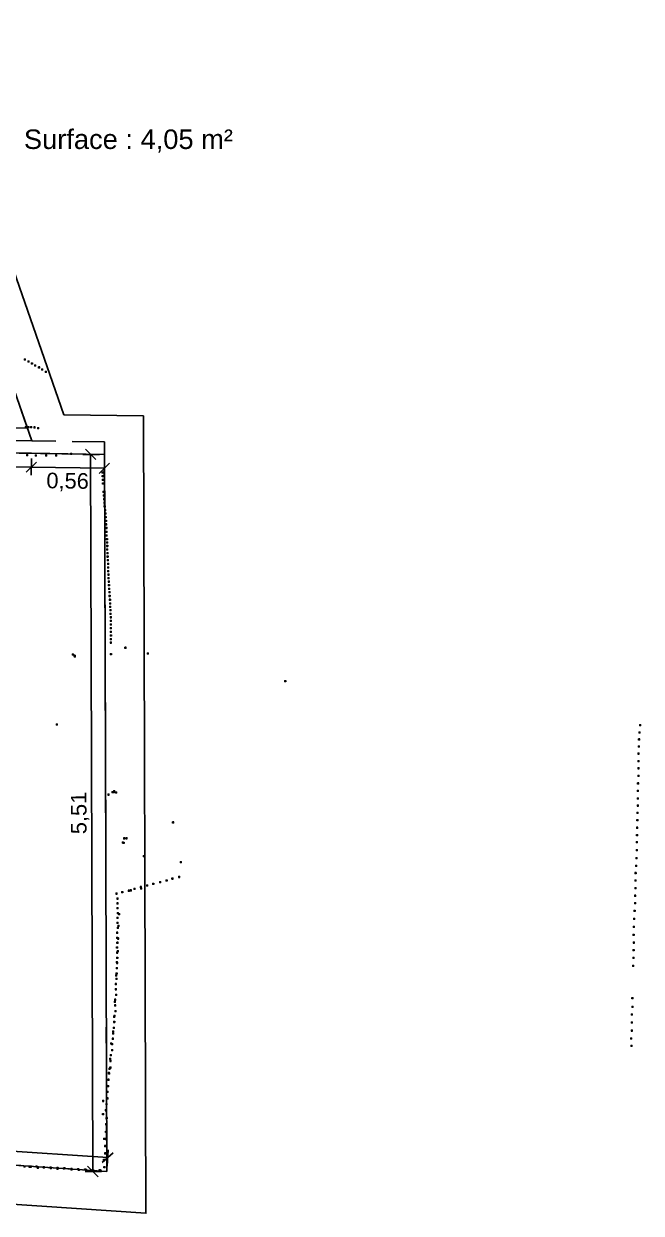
# Model space of a CAD drawing. Header units: metres. Extents: x 0.2 to 14.4, y 0 to 14.9.
# Drawn here: x 9.67 to 14.42, y 5.7 to 14.84 of the extents above; entities that cross this region are included whole.
import ezdxf
from ezdxf.enums import TextEntityAlignment as Align

# ---------------------------------------------------------------- set-up
doc = ezdxf.new("R2010")
doc.units = ezdxf.units.M
doc.header["$PDMODE"] = 2
doc.header["$PDSIZE"] = 0.008
doc.linetypes.add('DASHED', pattern=[0.375, 0.25, -0.125])
for name, color, linetype in [('A-ANNO-DIMS', 30, 'CONTINUOUS'), ('A-AREA-IDEN', 7, 'CONTINUOUS'), ('A-AREA-ONE-POLYLINE', 84, 'CONTINUOUS'), ('A-WALL-CNTR', 8, 'DASHED'), ('A-WALL-MERGED', 151, 'CONTINUOUS'), ('V-SURV-PTS-Scan_00000_271_Salon', 15, 'CONTINUOUS'), ('V-SURV-PTS-Scan_00000_276_Entre', 55, 'CONTINUOUS')]:
    doc.layers.add(name, color=color, linetype=linetype)
doc.styles.get("Standard").update_dxf_attribs({"font": 'arial.ttf'})

msp = doc.modelspace()

# ---------------------------------------------------------------- linework, layer by layer
at = {"layer": 'A-ANNO-DIMS'}
for p, q in [((10.250184, 11.533932), (10.123042, 11.533544)), ((10.223163, 11.493849), (10.14292, 11.573605)), ((10.19985, 6.020843), (10.183042, 11.533727)), ((9.726917, 11.435352), (7.388217, 11.471952)), ((9.767538, 11.474721), (9.686296, 11.395982)), ((9.76755, 11.475025), (9.686317, 11.396278)), ((9.727968, 11.502486), (9.725978, 11.375359)), ((9.727977, 11.502786), (9.726001, 11.375659)), ((10.288519, 11.426924), (9.726933, 11.435651)), ((10.329136, 11.466297), (10.247902, 11.38755)), ((10.289562, 11.494058), (10.287587, 11.366931)), ((7.907811, 6.290569), (10.314211, 6.128069)), ((10.271607, 6.090855), (10.356815, 6.165283)), ((10.309688, 6.061079), (10.318254, 6.187933)), ((10.239972, 5.980965), (10.159729, 6.060721)), ((10.266993, 6.021048), (10.139851, 6.02066))]:
    msp.add_line(p, q, dxfattribs=at)
at = {"layer": 'A-AREA-ONE-POLYLINE'}
for points in [[(9.696521, 11.734607), (8.889593, 14.05017), (7.52309, 13.971678), (7.488678, 11.769159)], [(5.772487, 6.591089), (7.906393, 6.55777), (7.900593, 6.18367), (10.306993, 6.02117), (10.290184, 11.534054), (5.86299, 11.603201), (5.831785, 9.609187)]]:
    msp.add_lwpolyline(points, close=True, dxfattribs=at)
at = {"layer": 'A-WALL-CNTR'}
for p, q in [((9.730093, 11.63827), (8.889593, 14.05017)), ((9.730093, 11.63827), (7.391393, 11.67487)), ((10.289893, 11.62957), (9.730093, 11.63827)), ((10.289893, 11.62957), (10.306993, 6.02117)), ((7.900593, 6.18367), (10.306993, 6.02117))]:
    msp.add_line(p, q, dxfattribs=at)
at = {"layer": 'A-WALL-MERGED'}
for points in [[(10.589285, 11.829441), (10.607973, 5.700162), (7.596214, 5.903541), (7.601779, 6.262489), (6.017799, 6.287222), (6.010899, 5.842825), (1.953084, 5.906144), (2.058458, 9.703077), (2.092029, 11.849662), (2.131622, 14.380427), (3.990873, 14.351333), (4.845014, 14.338042), (5.031516, 14.844248), (6.312858, 14.824275), (6.423463, 14.281951), (7.420935, 14.266305), (9.098391, 14.362657), (9.977856, 11.838944)], [(9.696521, 11.734607), (8.889593, 14.05017), (7.52309, 13.971678), (7.488678, 11.769159)], [(5.772487, 6.591089), (7.906393, 6.55777), (7.900593, 6.18367), (10.306993, 6.02117), (10.290184, 11.534054), (9.728598, 11.542781), (9.728594, 11.542481), (7.389894, 11.579081), (7.389898, 11.579381), (5.86299, 11.603201), (5.857787, 11.271187), (5.846687, 10.560388), (5.831785, 9.609187)]]:
    msp.add_lwpolyline(points, close=True, dxfattribs=at)
at = {"layer": 'V-SURV-PTS-Scan_00000_271_Salon'}
for p in [(9.678061, 12.263526), (9.705885, 12.247669), (9.732121, 12.232732), (9.756706, 12.217053), (9.786241, 12.203018), (9.809697, 12.185511), (9.837847, 12.169497), (9.694416, 11.528828), (9.761774, 11.525276), (9.841848, 11.525167), (9.917273, 11.524867), (10.034278, 11.537734), (10.275274, 11.393868), (10.275642, 11.366099), (10.277211, 11.338459), (10.27836, 11.309758), (10.281815, 11.246072), (10.285505, 11.217593), (10.288149, 11.18931), (10.290105, 11.160621), (10.291102, 11.132179), (10.294945, 11.105997), (10.296792, 11.078869), (10.29831, 11.051315), (10.301096, 11.02358), (10.30162, 10.996136), (10.303889, 10.968096), (10.304678, 10.939415), (10.305934, 10.911125), (10.308563, 10.883066), (10.309831, 10.856525), (10.310696, 10.802341), (10.311252, 10.829726), (10.312609, 10.774904), (10.313873, 10.747781), (10.31437, 10.721366), (10.316889, 10.692312), (10.317095, 10.663635), (10.318523, 10.635447), (10.319588, 10.609251), (10.320562, 10.582421), (10.322444, 10.55543), (10.324084, 10.528064), (10.325332, 10.501163), (10.327731, 10.474477), (10.32917, 10.445483), (10.33183, 10.416977), (10.332741, 10.388484), (10.334095, 10.361994), (10.335398, 10.335591), (10.336576, 10.308416), (10.33748, 10.281312), (10.338141, 10.253833), (10.338324, 10.226769), (10.339117, 10.169755), (10.339129, 10.197864), (10.33824, 10.114195), (10.33847, 10.086461), (10.339375, 10.140992), (10.046349, 9.995304), (10.060073, 9.986219), (10.061792, 9.97957), (10.33955, 9.997683), (10.449826, 10.047917), (10.623388, 10.002548), (11.679773, 9.79087), (14.407717, 9.452776), (14.398958, 9.343094), (14.402941, 9.396541), (14.395238, 9.233136), (14.396699, 9.288692), (14.395448, 9.176127), (14.39397, 9.062963), (14.395615, 9.12037), (14.391068, 9.00493), (10.321179, 8.918152), (10.351692, 8.937674), (14.388973, 8.946908), (14.389636, 8.888541), (14.388072, 8.777881), (14.38967, 8.833402), (10.816259, 8.705035), (14.385989, 8.721609), (14.383595, 8.607439), (14.385388, 8.664005), (10.43104, 8.550676), (10.440098, 8.58215), (14.381536, 8.55211), (10.59165, 8.444825), (14.379189, 8.430188), (14.381453, 8.490284), (14.372982, 8.315394), (14.376806, 8.370488), (10.664877, 8.233043), (10.716889, 8.244471), (10.767333, 8.257179), (10.811294, 8.272214), (10.863797, 8.284975), (14.370911, 8.258316), (10.381712, 8.156812), (10.426438, 8.168583), (10.476185, 8.179718), (10.520142, 8.19417), (10.568465, 8.207716), (10.616948, 8.219615), (14.370073, 8.141116), (14.371761, 8.199827), (10.389326, 8.118341), (10.389498, 8.082444), (10.389701, 8.046101), (14.369194, 8.083), (10.389872, 7.97165), (10.391347, 8.007707), (14.36194, 7.963292), (14.365388, 8.025711), (10.387301, 7.856796), (10.389784, 7.933046), (10.391696, 7.893415), (14.359151, 7.901725), (10.388269, 7.817189), (10.388362, 7.779852), (14.357711, 7.839445), (14.359962, 7.780158), (10.385838, 7.743408), (10.387472, 7.703265), (14.357628, 7.722344), (10.384954, 7.583797), (10.386732, 7.623865), (10.388057, 7.662735), (14.35437, 7.602555), (14.356016, 7.662518), (10.381775, 7.501447), (10.38305, 7.542959), (10.376747, 7.421837), (10.377258, 7.462085), (10.371988, 7.341573), (10.378653, 7.379067), (14.347733, 7.353151), (10.366857, 7.216499), (10.372243, 7.298061), (10.374289, 7.253284), (14.343713, 7.227572), (14.347829, 7.287482), (10.361871, 7.125998), (10.365241, 7.170256), (14.34326, 7.166571), (10.353346, 7.041885), (10.356984, 7.082934), (14.338776, 7.043155), (14.34317, 7.103579), (10.348924, 6.953576), (10.349152, 6.999811), (14.341952, 6.986039), (10.335434, 6.870596), (10.338428, 6.915097), (10.324505, 6.774032), (10.32782, 6.81071), (10.334758, 6.819219), (10.317089, 6.677221), (10.31969, 6.726715), (10.311889, 6.633507), (10.311957, 6.583033), (10.279006, 6.563117), (10.299124, 6.491268), (10.306314, 6.431877), (10.301184, 6.326079), (10.301698, 6.383632), (10.294518, 6.216588), (10.298185, 6.271357), (10.295436, 6.160345), (9.673964, 6.059984), (9.722108, 6.058097), (9.777615, 6.049639), (9.824141, 6.051673), (9.877082, 6.046578), (9.928794, 6.042383), (9.976995, 6.043548), (10.036916, 6.036071), (10.092089, 6.033687), (10.147669, 6.033169), (10.205286, 6.027235), (10.258237, 6.028417), (10.288655, 6.053805), (10.289952, 6.110425)]:
    msp.add_point(p, dxfattribs=at)
at = {"layer": 'V-SURV-PTS-Scan_00000_276_Entre'}
for p in [(9.684142, 11.742295), (9.705921, 11.742429), (9.726483, 11.743751), (9.751119, 11.741659), (9.778837, 11.736282), (9.922932, 9.45687), (10.360241, 8.938193), (10.363067, 8.943958), (10.379163, 8.934968), (10.436893, 8.548104), (10.459654, 8.582336), (10.875534, 8.398513), (10.492093, 8.182281), (10.571966, 8.196305), (10.403046, 7.999411), (10.397391, 7.909954), (10.395394, 7.810925), (10.392855, 7.715497), (10.384467, 7.629682), (10.3803, 7.528859), (10.376429, 7.421462), (10.368184, 7.324335), (10.36391, 7.209649), (10.357008, 7.09585), (10.340478, 7.005265), (10.332864, 6.886294), (10.322334, 6.779803), (10.308209, 6.677934), (10.30497, 6.53738), (10.278136, 6.461868), (10.28712, 6.271967), (9.713565, 6.057992), (9.767438, 6.058958), (9.823638, 6.055003), (9.875734, 6.051137), (9.927875, 6.049323), (9.981297, 6.046818), (10.035406, 6.040433), (10.087675, 6.03961), (10.139988, 6.035394), (10.19684, 6.030104), (10.252622, 6.031165), (10.286056, 6.110437)]:
    msp.add_point(p, dxfattribs=at)

# ---------------------------------------------------------------- texts
at = {"layer": 'A-ANNO-DIMS'}
for s, rotation, p in [('0,56', -0.8904, (10.006172, 11.3313)), ('5,51', 90.1747, (10.091446, 8.77698))]:
    msp.add_text(s, height=0.12, rotation=rotation, dxfattribs=at).set_placement(p, align=Align.MIDDLE_CENTER)
at = {"layer": 'A-AREA-IDEN'}
msp.add_text('Surface : 4,05 m²', height=0.15, dxfattribs=at).set_placement((10.473622, 13.9568), align=Align.MIDDLE_CENTER)

doc.saveas('drawing.dxf')
